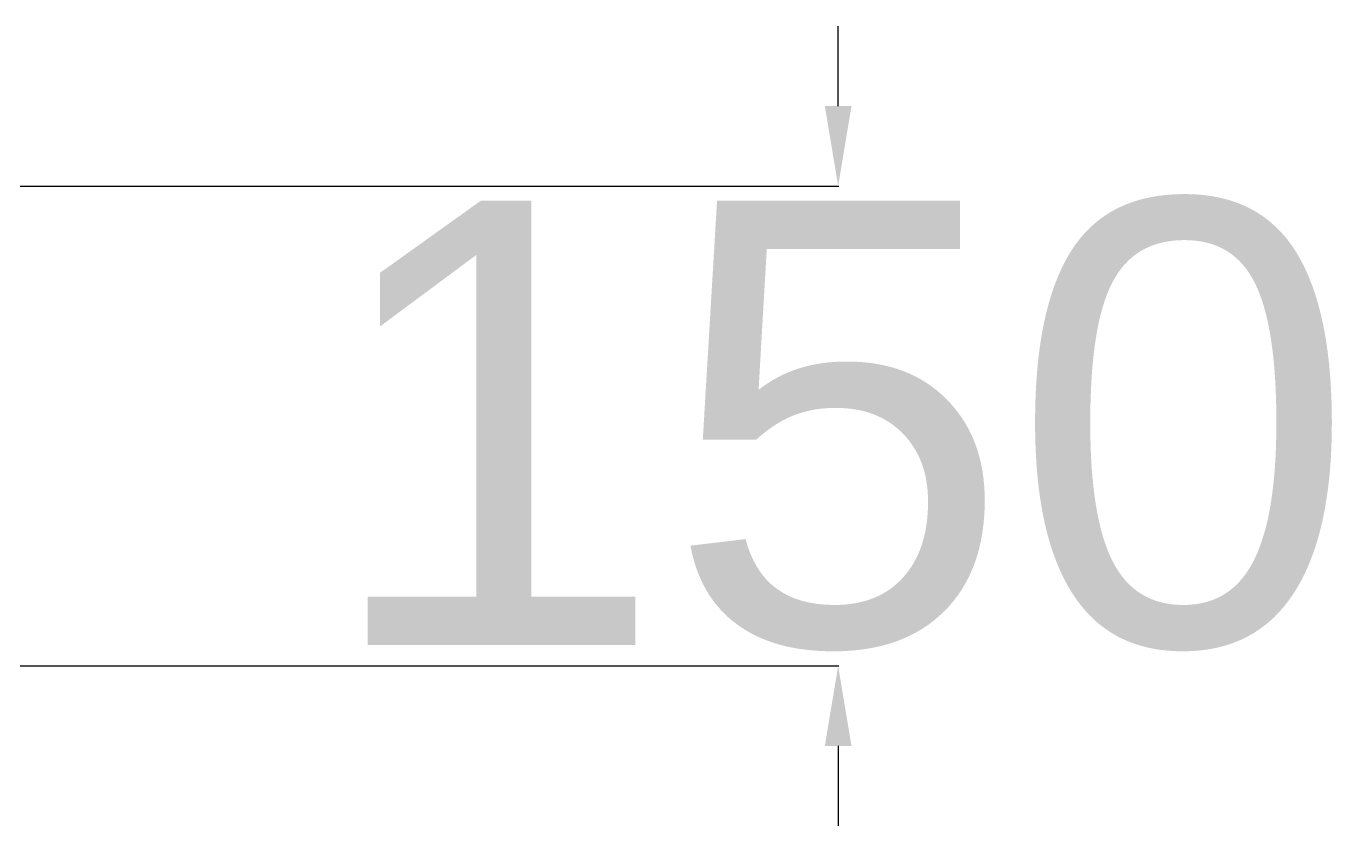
# Model space of a CAD drawing. Header units: millimetres. Extents: x -1589 to 35168, y -1989 to 23976.
# Drawn here: x 19229.8 to 19637.8, y 12515.2 to 12765.2 of the extents above; entities that cross this region are included whole.
import ezdxf

# ---------------------------------------------------------------- set-up
doc = ezdxf.new("R2010")
doc.units = ezdxf.units.MM
doc.layers.get('0').update_dxf_attribs({"true_color": 0xc2ced6})
doc.styles.get("Standard").update_dxf_attribs({"font": 'arial.ttf'})
doc.dimstyles.get("Standard").update_dxf_attribs({"dimtxt": 0.18, "dimasz": 0.18, "dimexe": 0.18, "dimexo": 0.0625, "dimgap": 0.09, "dimtad": 0, "dimtih": 1, "dimtoh": 1, "dimdec": 4, "dimzin": 0, "dimdsep": 46, "dimtxsty": 'Standard', "dimcen": 0.09, "dimadec": 0, "dimazin": 0, "dimtfac": 1, "dimtdec": 4, "dimtofl": 0, "dimtmove": 0, "dimatfit": 3, "dimfxl": 1, "dimtolj": 1, "dimtzin": 0, "dimarcsym": 0})

# ---------------------------------------------------------------- blocks, each defined once
blk = doc.blocks.new('*D89')
at = {"color": 0, "lineweight": -2, "transparency": 16777216}
for p, q in [((19483.54, 12740.16), (19483.54, 12765.16)), ((19121.54, 12715.16), (19483.72, 12715.16)), ((19121.54, 12565.16), (19483.72, 12565.16)), ((19483.54, 12540.16), (19483.54, 12515.16))]:
    blk.add_line(p, q, dxfattribs=at)
at = {"color": 0, "transparency": 16777216}
for points in [[(19479.38, 12740.16), (19487.71, 12740.16), (19483.54, 12715.16)], [(19479.38, 12540.16), (19487.71, 12540.16), (19483.54, 12565.16)]]:
    blk.add_solid(points, dxfattribs=at)
at = {"layer": 'Defpoints', "color": 0, "transparency": 16777216}
for p in [(19121.47, 12715.16), (19121.47, 12565.16), (19483.54, 12565.16)]:
    blk.add_point(p, dxfattribs=at)
at = {"color": 0, "transparency": 16777216, "insert": (19483.54, 12640.16), "char_height": 2.5, "attachment_point": 5}
blk.add_mtext('\\A1;{\\H55.55556x;150}', dxfattribs=at)

msp = doc.modelspace()

# ---------------------------------------------------------------- dimensions: what is measured, and where the dimension line sits
dim = msp.add_linear_dim(base=(19483.54339, 12565.16233), p1=(19121.47485, 12715.16233), p2=(19121.47485, 12565.16233), angle=90, text='{\\H55.55556x;<>}', dimstyle='Standard', override={"dimtxt": 2.5, "dimasz": 25, "dimdec": 0})
dim.commit()
dim.dimension.update_dxf_attribs({"geometry": '*D89', "text_midpoint": (19483.54339, 12640.16233)})

doc.saveas('drawing.dxf')
